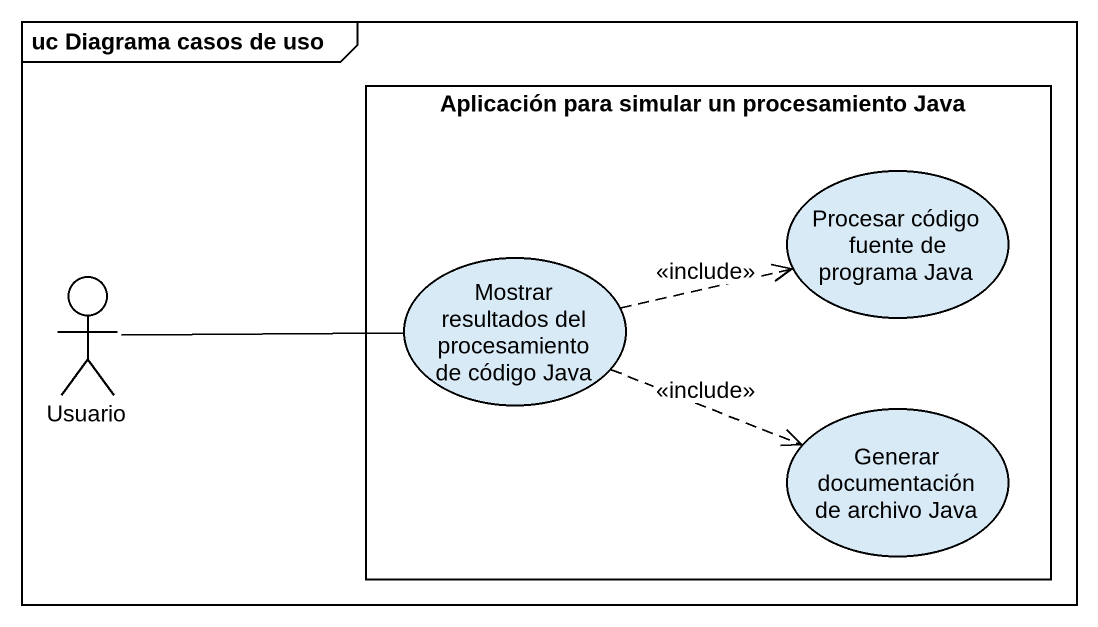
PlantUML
@startuml
mainframe uc Diagrama casos de uso
rectangle "Aplicación para simular un procesamiento Java" as Aplicación_para_simular_un {
  usecase "Procesar código fuente de programa Java" as Procesar_código_fuente_de
  usecase "Mostrar resultados del procesamiento de código Java" as Mostrar_resultados_del
  usecase "Generar documentación de archivo Java" as Generar_documentación_de
}
actor Usuario
Usuario -right- Mostrar_resultados_del
Mostrar_resultados_del .right.> Procesar_código_fuente_de : <<include>>
Mostrar_resultados_del .right.> Generar_documentación_de : <<include>>
@enduml
